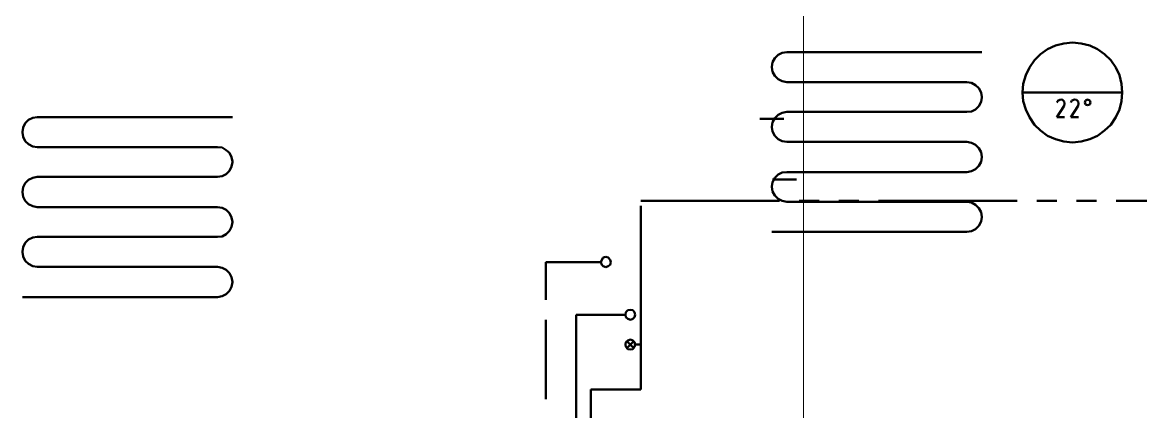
# Model space of a CAD drawing. Header units: metres. Extents: x -4.5 to 35.1, y -3.6 to 25.4.
# Drawn here: x 5.75 to 11.4, y 18.99 to 20.96 of the extents above; entities that cross this region are included whole.
import ezdxf

# ---------------------------------------------------------------- set-up
doc = ezdxf.new("R2010")
doc.units = ezdxf.units.M
for name, pattern in [('GETRENNT2_S6', [1.2, 0.7, -0.1, 0.1, -0.1, 0.1, -0.1]), ('STRICHLINIE2_S3', [0.5, 0.4, -0.1]), ('STRICHPUNKT2_S5', [1.1, 0.8, -0.1, 0.1, -0.1])]:
    doc.linetypes.add(name, pattern=pattern)
doc.layers.add('Standard', color=7, linetype='Continuous', lineweight=25)

msp = doc.modelspace()

# ---------------------------------------------------------------- linework, layer by layer
at = {"layer": 'Standard', "color": 252, "linetype": 'Continuous', "lineweight": 13}
msp.add_line((9.6986, -3.2638), (9.6986, 25.0491), dxfattribs=at)
msp.add_line((9.6986, -3.2638), (9.6986, 25.0491), dxfattribs=at)
at = {"layer": 'Standard', "color": 52, "linetype": 'Continuous', "lineweight": 50}
for p, q in [((10.9702, 20.8426), (10.9306, 20.8238)), ((11.0119, 20.853), (10.9702, 20.8426)), ((11.0556, 20.8572), (11.0119, 20.853)), ((11.0994, 20.853), (11.0556, 20.8572)), ((11.1431, 20.8426), (11.0994, 20.853)), ((11.1827, 20.8238), (11.1431, 20.8426)), ((9.5693, 20.7949), (9.5527, 20.7782)), ((9.5902, 20.8053), (9.5693, 20.7949)), ((9.6131, 20.8095), (9.5902, 20.8053)), ((10.5986, 20.8095), (9.6131, 20.8095)), ((10.8952, 20.7988), (10.864, 20.7676)), ((10.9306, 20.8238), (10.8952, 20.7988)), ((11.2181, 20.7988), (11.1827, 20.8238)), ((11.2494, 20.7676), (11.2181, 20.7988)), ((9.5422, 20.7574), (9.5381, 20.7345)), ((9.5381, 20.7345), (9.5381, 20.7324)), ((9.5381, 20.7324), (9.5422, 20.7095)), ((9.5527, 20.7782), (9.5422, 20.7574)), ((10.8389, 20.7321), (10.8202, 20.6926)), ((10.864, 20.7676), (10.8389, 20.7321)), ((11.2744, 20.7321), (11.2494, 20.7676)), ((11.2932, 20.6926), (11.2744, 20.7321)), ((9.5422, 20.7095), (9.5527, 20.6887)), ((9.5527, 20.6887), (9.5693, 20.672)), ((9.5693, 20.672), (9.5902, 20.6616)), ((10.8202, 20.6926), (10.8077, 20.6488)), ((11.3036, 20.6488), (11.2932, 20.6926)), ((9.5902, 20.6616), (9.6131, 20.6574)), ((9.6131, 20.6574), (10.5236, 20.6574)), ((10.5236, 20.6574), (10.5465, 20.6532)), ((10.5465, 20.6532), (10.5673, 20.6428)), ((10.5673, 20.6428), (10.584, 20.6262)), ((10.584, 20.6262), (10.5944, 20.6053)), ((10.8077, 20.6488), (10.8035, 20.6051)), ((11.3077, 20.6051), (11.3036, 20.6488)), ((10.5944, 20.5574), (10.584, 20.5365)), ((10.5944, 20.6053), (10.5986, 20.5824)), ((10.5986, 20.5803), (10.5944, 20.5574)), ((10.5986, 20.5824), (10.5986, 20.5803)), ((10.8035, 20.6051), (10.8077, 20.5613)), ((10.8035, 20.6051), (11.3077, 20.6051)), ((10.8077, 20.5613), (10.8202, 20.5196)), ((10.9848, 20.5655), (10.9765, 20.5551)), ((10.9973, 20.5696), (10.9848, 20.5655)), ((11.0056, 20.5675), (10.9973, 20.5696)), ((11.014, 20.5592), (11.0056, 20.5675)), ((11.0161, 20.5488), (11.014, 20.5592)), ((11.0536, 20.5655), (11.0473, 20.5551)), ((11.0661, 20.5696), (11.0536, 20.5655)), ((11.0765, 20.5675), (11.0661, 20.5696)), ((11.0848, 20.5592), (11.0765, 20.5675)), ((11.0869, 20.5488), (11.0848, 20.5592)), ((11.1223, 20.5655), (11.1181, 20.5551)), ((11.1181, 20.5551), (11.1223, 20.5446)), ((11.1327, 20.5696), (11.1223, 20.5655)), ((11.1431, 20.5655), (11.1327, 20.5696)), ((11.1473, 20.5551), (11.1431, 20.5655)), ((11.1431, 20.5446), (11.1473, 20.5551)), ((11.2932, 20.5196), (11.3036, 20.5613)), ((11.3036, 20.5613), (11.3077, 20.6051)), ((9.5902, 20.5032), (9.5693, 20.4928)), ((9.6131, 20.5074), (9.5902, 20.5032)), ((10.5236, 20.5074), (9.6131, 20.5074)), ((10.5465, 20.5095), (10.5236, 20.5074)), ((10.5673, 20.5199), (10.5465, 20.5095)), ((10.584, 20.5365), (10.5673, 20.5199)), ((10.8202, 20.5196), (10.8389, 20.48)), ((11.014, 20.5384), (10.9765, 20.48)), ((11.014, 20.5384), (11.0161, 20.5488)), ((11.0848, 20.5384), (11.0473, 20.48)), ((11.0848, 20.5384), (11.0869, 20.5488)), ((11.1223, 20.5446), (11.1327, 20.5404)), ((11.1327, 20.5404), (11.1431, 20.5446)), ((11.2744, 20.48), (11.2932, 20.5196)), ((5.7683, 20.4499), (5.7579, 20.429)), ((5.7849, 20.4665), (5.7683, 20.4499)), ((5.8058, 20.4769), (5.7849, 20.4665)), ((5.8287, 20.4811), (5.8058, 20.4769)), ((6.8142, 20.4811), (5.8287, 20.4811)), ((9.5422, 20.4553), (9.5381, 20.4324)), ((9.5527, 20.4761), (9.5422, 20.4553)), ((9.5693, 20.4928), (9.5527, 20.4761)), ((10.8389, 20.48), (10.864, 20.4425)), ((10.864, 20.4425), (10.8952, 20.4134)), ((10.9765, 20.48), (11.0161, 20.48)), ((11.0473, 20.48), (11.0869, 20.48)), ((11.2181, 20.4134), (11.2494, 20.4425)), ((11.2494, 20.4425), (11.2744, 20.48)), ((5.7579, 20.429), (5.7536, 20.4061)), ((5.7536, 20.4061), (5.7536, 20.404)), ((5.7536, 20.404), (5.7579, 20.3811)), ((9.5381, 20.4324), (9.5381, 20.4303)), ((9.5381, 20.4303), (9.5422, 20.4074)), ((9.5422, 20.4074), (9.5527, 20.3865)), ((9.5527, 20.3865), (9.5693, 20.3699)), ((10.8952, 20.4134), (10.9306, 20.3863)), ((10.9306, 20.3863), (10.9702, 20.3696)), ((11.1431, 20.3696), (11.1827, 20.3863)), ((11.1827, 20.3863), (11.2181, 20.4134)), ((5.7579, 20.3811), (5.7683, 20.3602)), ((5.7683, 20.3602), (5.7849, 20.3436)), ((5.7849, 20.3436), (5.8058, 20.3332)), ((5.8058, 20.3332), (5.8287, 20.329)), ((5.8287, 20.329), (6.7392, 20.329)), ((6.7392, 20.329), (6.762, 20.3269)), ((9.5693, 20.3699), (9.5902, 20.3595)), ((9.5902, 20.3595), (9.6131, 20.3553)), ((9.6131, 20.3553), (10.5236, 20.3553)), ((10.5236, 20.3553), (10.5465, 20.3511)), ((10.5465, 20.3511), (10.5673, 20.3407)), ((10.5673, 20.3407), (10.584, 20.324)), ((10.9702, 20.3696), (11.0119, 20.3571)), ((11.0119, 20.3571), (11.0556, 20.353)), ((11.0556, 20.353), (11.0994, 20.3571)), ((11.0994, 20.3571), (11.1431, 20.3696)), ((6.762, 20.3269), (6.7829, 20.3144)), ((6.7829, 20.3144), (6.7996, 20.2998)), ((6.7996, 20.2998), (6.81, 20.279)), ((6.81, 20.279), (6.8142, 20.2561)), ((10.584, 20.324), (10.5944, 20.3032)), ((10.5944, 20.3032), (10.5986, 20.2803)), ((10.5986, 20.2782), (10.5944, 20.2553)), ((10.5986, 20.2803), (10.5986, 20.2782)), ((6.81, 20.2311), (6.7996, 20.2102)), ((6.8142, 20.254), (6.81, 20.2311)), ((6.8142, 20.2561), (6.8142, 20.254)), ((10.5673, 20.2178), (10.5465, 20.2073)), ((10.584, 20.2344), (10.5673, 20.2178)), ((10.5944, 20.2553), (10.584, 20.2344)), ((5.7849, 20.1644), (5.7683, 20.1477)), ((5.8058, 20.1748), (5.7849, 20.1644)), ((5.8287, 20.179), (5.8058, 20.1748)), ((6.7392, 20.179), (5.8287, 20.179)), ((6.762, 20.1832), (6.7392, 20.179)), ((6.7829, 20.1936), (6.762, 20.1832)), ((6.7996, 20.2102), (6.7829, 20.1936)), ((9.5527, 20.174), (9.5422, 20.1532)), ((9.5693, 20.1907), (9.5527, 20.174)), ((9.5902, 20.2011), (9.5693, 20.1907)), ((9.6131, 20.2032), (9.5902, 20.2011)), ((10.5236, 20.2032), (9.6131, 20.2032)), ((10.5465, 20.2073), (10.5236, 20.2032)), ((5.7579, 20.1269), (5.7536, 20.104)), ((5.7536, 20.104), (5.7536, 20.1019)), ((5.7683, 20.1477), (5.7579, 20.1269)), ((9.5422, 20.1532), (9.5381, 20.1303)), ((9.5381, 20.1303), (9.5381, 20.1282)), ((9.5381, 20.1282), (9.5422, 20.1053)), ((9.5422, 20.1053), (9.5527, 20.0844)), ((5.7536, 20.1019), (5.7579, 20.079)), ((5.7579, 20.079), (5.7683, 20.0581)), ((5.7683, 20.0581), (5.7849, 20.0415)), ((9.5527, 20.0844), (9.5693, 20.0678)), ((9.5693, 20.0678), (9.5902, 20.0574)), ((9.5902, 20.0574), (9.6131, 20.0532)), ((9.6131, 20.0532), (10.5236, 20.0532)), ((10.5236, 20.0532), (10.5465, 20.049)), ((10.5465, 20.049), (10.5673, 20.0386)), ((5.7849, 20.0415), (5.8058, 20.031)), ((5.8058, 20.031), (5.8287, 20.0269)), ((5.8287, 20.0269), (6.7392, 20.0269)), ((6.7392, 20.0269), (6.762, 20.0227)), ((6.762, 20.0227), (6.7829, 20.0123)), ((6.7829, 20.0123), (6.7996, 19.9956)), ((6.7996, 19.9956), (6.81, 19.9748)), ((10.5673, 20.0386), (10.584, 20.0219)), ((10.584, 20.0219), (10.5944, 20.0011)), ((10.5944, 20.0011), (10.5986, 19.9782)), ((6.81, 19.9748), (6.8142, 19.9519)), ((6.8142, 19.9498), (6.81, 19.9269)), ((6.8142, 19.9519), (6.8142, 19.9498)), ((10.5944, 19.9532), (10.584, 19.9323)), ((10.5986, 19.9761), (10.5944, 19.9532)), ((10.5986, 19.9782), (10.5986, 19.9761)), ((5.8287, 19.8769), (5.8058, 19.8727)), ((6.7392, 19.8769), (5.8287, 19.8769)), ((6.762, 19.879), (6.7392, 19.8769)), ((6.7829, 19.8894), (6.762, 19.879)), ((6.7996, 19.9061), (6.7829, 19.8894)), ((6.81, 19.9269), (6.7996, 19.9061)), ((10.5236, 19.9011), (9.5381, 19.9011)), ((10.5465, 19.9052), (10.5236, 19.9011)), ((10.5673, 19.9157), (10.5465, 19.9052)), ((10.584, 19.9323), (10.5673, 19.9157)), ((5.7579, 19.8248), (5.7536, 19.8019)), ((5.7683, 19.8456), (5.7579, 19.8248)), ((5.7849, 19.8623), (5.7683, 19.8456)), ((5.8058, 19.8727), (5.7849, 19.8623)), ((5.7536, 19.8019), (5.7536, 19.7998)), ((5.7536, 19.7998), (5.7579, 19.7769)), ((5.7579, 19.7769), (5.7683, 19.7561)), ((5.7683, 19.7561), (5.7849, 19.7394)), ((5.7849, 19.7394), (5.8058, 19.7289)), ((5.8058, 19.7289), (5.8287, 19.7248)), ((5.8287, 19.7248), (6.7392, 19.7248)), ((6.7392, 19.7248), (6.762, 19.7206)), ((6.762, 19.7206), (6.7829, 19.7102)), ((6.7829, 19.7102), (6.7996, 19.6935)), ((6.7996, 19.6935), (6.81, 19.6727)), ((6.81, 19.6727), (6.8142, 19.6498)), ((6.7996, 19.6039), (6.7829, 19.5873)), ((6.81, 19.6248), (6.7996, 19.6039)), ((6.8142, 19.6477), (6.81, 19.6248)), ((6.8142, 19.6498), (6.8142, 19.6477)), ((6.7392, 19.5727), (5.7536, 19.5727)), ((6.762, 19.5769), (6.7392, 19.5727)), ((6.7829, 19.5873), (6.762, 19.5769))]:
    msp.add_line(p, q, dxfattribs=at)
at = {"layer": 'Standard', "color": 59, "linetype": 'Continuous', "lineweight": 50}
for p, q in [((9.5985, 20.472), (9.4777, 20.472)), ((9.6623, 20.1665), (9.5415, 20.1665))]:
    msp.add_line(p, q, dxfattribs=at)
at = {"layer": 'Standard', "color": 1, "linetype": 'GETRENNT2_S6', "lineweight": 50}
for p, q in [((8.8768, 20.0577), (11.6085, 20.0577)), ((8.8768, 19.3331), (8.8768, 20.0577)), ((8.7988, 19.3331), (8.8009, 19.3456)), ((8.8009, 19.3206), (8.7988, 19.3331)), ((8.8009, 19.3456), (8.8113, 19.3539)), ((8.8113, 19.3102), (8.8009, 19.3206)), ((8.8405, 19.3143), (8.8051, 19.3498)), ((8.8405, 19.3498), (8.8051, 19.3143)), ((8.8113, 19.3539), (8.8238, 19.3581)), ((8.8238, 19.3581), (8.8363, 19.3539)), ((8.8363, 19.3539), (8.8446, 19.3456)), ((8.8446, 19.3206), (8.8363, 19.3102)), ((8.8446, 19.3456), (8.8488, 19.3331)), ((8.8488, 19.3331), (8.8446, 19.3206)), ((8.8768, 19.3331), (8.8488, 19.3331)), ((8.8488, 19.3331), (8.8768, 19.3331)), ((8.8768, 19.106), (8.8768, 19.3331)), ((8.8238, 19.3081), (8.8113, 19.3102)), ((8.8363, 19.3102), (8.8238, 19.3081)), ((8.6247, 18.8331), (8.6247, 19.106)), ((8.6247, 19.106), (8.8768, 19.106))]:
    msp.add_line(p, q, dxfattribs=at)
at = {"layer": 'Standard', "color": 30, "linetype": 'STRICHLINIE2_S3', "lineweight": 50}
for p, q in [((8.6872, 19.7714), (8.6789, 19.761)), ((8.6997, 19.7756), (8.6872, 19.7714)), ((8.7122, 19.7714), (8.6997, 19.7756)), ((8.7226, 19.761), (8.7122, 19.7714)), ((8.3976, 19.7485), (8.6747, 19.7485)), ((8.3976, 16.5579), (8.3976, 19.7485)), ((8.6789, 19.761), (8.6747, 19.7485)), ((8.6747, 19.7485), (8.6789, 19.736)), ((8.6789, 19.736), (8.6872, 19.7276)), ((8.6872, 19.7276), (8.6997, 19.7235)), ((8.6997, 19.7235), (8.7122, 19.7276)), ((8.7122, 19.7276), (8.7226, 19.736)), ((8.7247, 19.7485), (8.7226, 19.761)), ((8.7226, 19.736), (8.7247, 19.7485))]:
    msp.add_line(p, q, dxfattribs=at)
at = {"layer": 'Standard', "color": 5, "linetype": 'STRICHPUNKT2_S5', "lineweight": 50}
msp.add_line((8.5497, 19.4831), (8.5497, 18.2028), dxfattribs=at)
at = {"layer": 'Standard', "color": 5, "linetype": 'Continuous', "lineweight": 50}
for p, q in [((8.7988, 19.4831), (8.5497, 19.4831)), ((8.7988, 19.4831), (8.8009, 19.4956)), ((8.8009, 19.4706), (8.7988, 19.4831)), ((8.8009, 19.4956), (8.8113, 19.506)), ((8.8113, 19.506), (8.8238, 19.5081)), ((8.8238, 19.5081), (8.8363, 19.506)), ((8.8363, 19.506), (8.8446, 19.4956)), ((8.8446, 19.4956), (8.8488, 19.4831)), ((8.8488, 19.4831), (8.8446, 19.4706)), ((8.8113, 19.4623), (8.8009, 19.4706)), ((8.8238, 19.4581), (8.8113, 19.4623)), ((8.8363, 19.4623), (8.8238, 19.4581)), ((8.8446, 19.4706), (8.8363, 19.4623))]:
    msp.add_line(p, q, dxfattribs=at)

doc.saveas('drawing.dxf')
